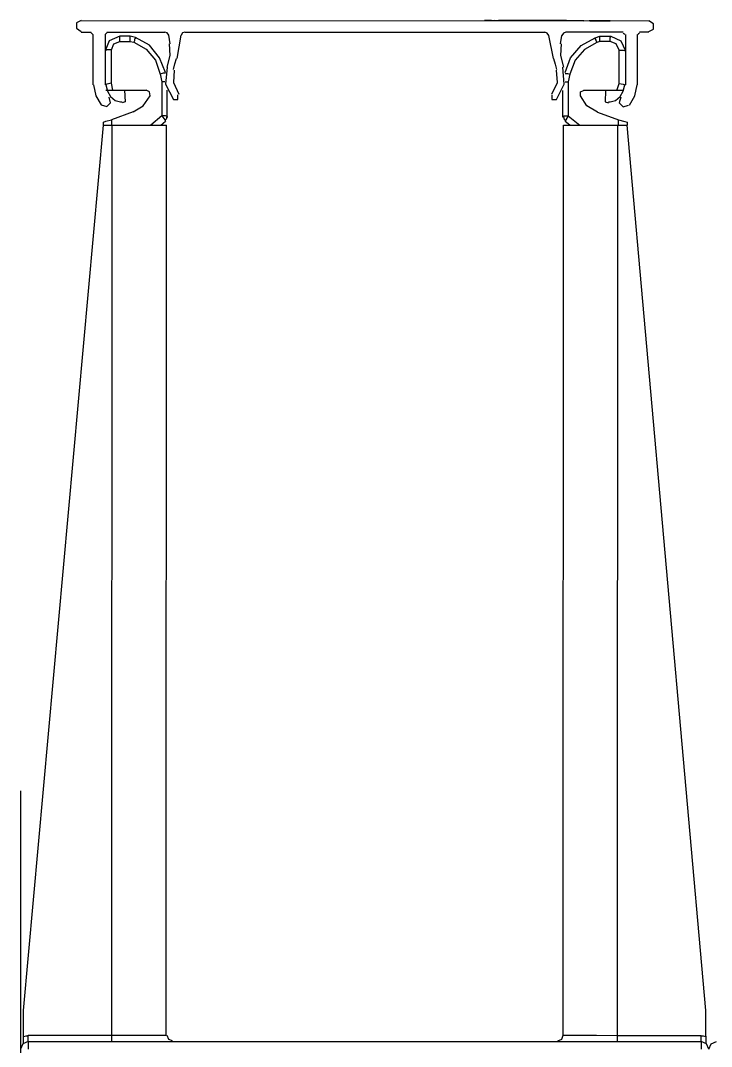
# Model space of a CAD drawing. Header units: millimetres. Extents: x 0 to 126, y 0 to 76.
# Drawn here: x 28.7456 to 28.8349, y 21.1682 to 21.3007 of the extents above; entities that cross this region are included whole.
import ezdxf

# ---------------------------------------------------------------- set-up
doc = ezdxf.new("R2010")
doc.units = ezdxf.units.MM
doc.layers.add('ARQUITECTÓNICO', color=152, linetype='Continuous', lineweight=0)
doc.layers.add('Muebles', color=2, linetype='Continuous')

# ---------------------------------------------------------------- blocks, each defined once
blk = doc.blocks.new('racki')
at = {"layer": 'Muebles'}
for p, q in [((1559.07, 470.45529), (1559.07, 470.53015)), ((1558.98103, 470.48869), (1558.98133, 470.48799)), ((1558.98203, 470.48799), (1558.98203, 470.48869)), ((1559.069, 470.48797), (1559.069, 470.48867)), ((1559.0697, 470.48797), (1559.07, 470.48867)), ((1559.6754, 470.48869), (1559.6751, 470.48799)), ((1558.98133, 470.48799), (1558.98203, 470.48769)), ((1558.98143, 470.48779), (1558.98143, 470.48789)), ((1558.98143, 470.48759), (1558.98143, 470.48779)), ((1558.98143, 470.48729), (1558.98143, 470.48759)), ((1558.98143, 470.48699), (1558.98143, 470.48729)), ((1558.98143, 470.48709), (1558.98173, 470.48699)), ((1558.98203, 470.48769), (1558.98203, 470.48799)), ((1559.069, 470.48767), (1558.98203, 470.48769)), ((1558.98203, 470.48769), (1558.98203, 470.48749)), ((1558.98203, 470.48749), (1558.98203, 470.48689)), ((1558.99284, 470.48769), (1558.99284, 470.48749)), ((1558.99284, 470.48749), (1558.99284, 470.48689)), ((1559.00004, 470.48738), (1558.99984, 470.48688)), ((1559.00054, 470.48758), (1559.00004, 470.48738)), ((1559.05088, 470.48737), (1559.05038, 470.48757)), ((1559.05108, 470.48687), (1559.05088, 470.48737)), ((1559.05819, 470.48767), (1559.05819, 470.48747)), ((1559.05819, 470.48747), (1559.05819, 470.48687)), ((1559.069, 470.48767), (1559.069, 470.48797)), ((1559.069, 470.48767), (1559.0697, 470.48797)), ((1559.069, 470.48767), (1559.069, 470.48747)), ((1559.069, 470.48747), (1559.069, 470.48687)), ((1559.0696, 470.48787), (1559.0696, 470.48777)), ((1559.0696, 470.48777), (1559.0696, 470.48757)), ((1559.0696, 470.48757), (1559.0696, 470.48727)), ((1559.0696, 470.48727), (1559.0696, 470.48697)), ((1559.6751, 470.48799), (1559.6744, 470.48769)), ((1558.98143, 470.48699), (1558.98142, 470.48369)), ((1558.98173, 470.48699), (1558.98203, 470.48699)), ((1558.99284, 470.48689), (1558.98203, 470.48689)), ((1558.99284, 470.48689), (1558.9928, 470.36929)), ((1558.99554, 470.48688), (1558.99284, 470.48689)), ((1558.99774, 470.48688), (1558.99554, 470.48688)), ((1558.99924, 470.48688), (1558.99774, 470.48688)), ((1558.99984, 470.48688), (1558.99924, 470.48688)), ((1558.99984, 470.48688), (1558.99981, 470.36929)), ((1559.05118, 470.48687), (1559.05115, 470.36927)), ((1559.05168, 470.48687), (1559.05118, 470.48687)), ((1559.05319, 470.48687), (1559.05168, 470.48687)), ((1559.05549, 470.48687), (1559.05319, 470.48687)), ((1559.05819, 470.48687), (1559.05549, 470.48687)), ((1559.05819, 470.48687), (1559.05816, 470.36927)), ((1559.069, 470.48687), (1559.05819, 470.48687)), ((1559.069, 470.48697), (1559.0693, 470.48697)), ((1559.0693, 470.48697), (1559.0696, 470.48707)), ((1559.0696, 470.48697), (1559.0696, 470.48366)), ((1558.98142, 470.48369), (1558.9916, 470.36929)), ((1559.0696, 470.48366), (1559.05926, 470.36927)), ((1558.9916, 470.36889), (1558.9916, 470.36929)), ((1558.9928, 470.36929), (1558.9916, 470.36929)), ((1558.9927, 470.36929), (1558.9927, 470.36859)), ((1558.99551, 470.36929), (1558.9928, 470.36929)), ((1558.99771, 470.36929), (1558.99551, 470.36929)), ((1558.99921, 470.36809), (1558.99771, 470.36929)), ((1558.99921, 470.36929), (1558.99771, 470.36929)), ((1558.99901, 470.36929), (1558.99961, 470.36879)), ((1558.99981, 470.36929), (1558.99921, 470.36929)), ((1559.05165, 470.36927), (1559.05115, 470.36927)), ((1559.05185, 470.36927), (1559.05125, 470.36877)), ((1559.05315, 470.36927), (1559.05165, 470.36927)), ((1559.05175, 470.36807), (1559.05315, 470.36927)), ((1559.05546, 470.36927), (1559.05315, 470.36927)), ((1559.05816, 470.36927), (1559.05546, 470.36927)), ((1559.05926, 470.36927), (1559.05816, 470.36927)), ((1559.05826, 470.36857), (1559.05826, 470.36927)), ((1559.05926, 470.36927), (1559.05926, 470.36887)), ((1558.9919, 470.36879), (1558.9916, 470.36889)), ((1558.9927, 470.36859), (1558.9919, 470.36879)), ((1558.99541, 470.36759), (1558.9927, 470.36859)), ((1558.99921, 470.36809), (1558.99951, 470.36859)), ((1558.99921, 470.36368), (1558.99921, 470.36809)), ((1558.99971, 470.36808), (1558.99921, 470.36809)), ((1558.99951, 470.36859), (1558.99961, 470.36879)), ((1558.99971, 470.36849), (1558.99951, 470.36869)), ((1558.99981, 470.36818), (1558.99971, 470.36849)), ((1558.99991, 470.36818), (1558.99971, 470.36808)), ((1558.99991, 470.36818), (1558.99991, 470.36829)), ((1558.99991, 470.36818), (1558.99991, 470.36478)), ((1559.05115, 470.36847), (1559.05105, 470.36817)), ((1559.05105, 470.36817), (1559.05105, 470.36827)), ((1559.05105, 470.36817), (1559.05105, 470.36477)), ((1559.05105, 470.36817), (1559.05125, 470.36807)), ((1559.05135, 470.36867), (1559.05115, 470.36847)), ((1559.05135, 470.36857), (1559.05125, 470.36877)), ((1559.05125, 470.36807), (1559.05175, 470.36807)), ((1559.05175, 470.36807), (1559.05135, 470.36857)), ((1559.05175, 470.36367), (1559.05175, 470.36807)), ((1559.05546, 470.36757), (1559.05826, 470.36857)), ((1559.05896, 470.36877), (1559.05826, 470.36857)), ((1559.05926, 470.36887), (1559.05896, 470.36877)), ((1558.9913, 470.36669), (1558.9906, 470.36549)), ((1558.9921, 470.36689), (1558.9914, 470.36669)), ((1558.9926, 470.36639), (1558.9921, 470.36689)), ((1558.99541, 470.36759), (1558.99681, 470.36678)), ((1558.99681, 470.36678), (1558.99761, 470.36548)), ((1559.05415, 470.36677), (1559.05325, 470.36547)), ((1559.05546, 470.36757), (1559.05415, 470.36677)), ((1559.05886, 470.36687), (1559.05836, 470.36637)), ((1559.05956, 470.36667), (1559.05886, 470.36687)), ((1559.06026, 470.36547), (1559.05956, 470.36667)), ((1558.9906, 470.36549), (1558.9903, 470.36408)), ((1558.9925, 470.36558), (1558.9921, 470.36488)), ((1558.9924, 470.36568), (1558.9926, 470.36639)), ((1558.9931, 470.36608), (1558.9925, 470.36558)), ((1558.9938, 470.36628), (1558.9931, 470.36608)), ((1558.9939, 470.36628), (1558.9938, 470.36628)), ((1558.994, 470.36628), (1558.9939, 470.36628)), ((1558.99441, 470.36628), (1558.994, 470.36639)), ((1558.9944, 470.36478), (1558.99441, 470.36628)), ((1558.99761, 470.36548), (1558.99761, 470.36498)), ((1559.00071, 470.36598), (1558.99971, 470.36398)), ((1559.00131, 470.36528), (1559.00061, 470.36378)), ((1559.00131, 470.36598), (1559.00071, 470.36598)), ((1559.00131, 470.36538), (1559.00131, 470.36598)), ((1559.05025, 470.36377), (1559.04955, 470.36527)), ((1559.05025, 470.36597), (1559.04965, 470.36597)), ((1559.04965, 470.36597), (1559.04965, 470.36537)), ((1559.05125, 470.36397), (1559.05025, 470.36597)), ((1559.05325, 470.36547), (1559.05335, 470.36497)), ((1559.05646, 470.36627), (1559.05686, 470.36637)), ((1559.05656, 470.36477), (1559.05646, 470.36627)), ((1559.05696, 470.36627), (1559.05686, 470.36627)), ((1559.05706, 470.36627), (1559.05696, 470.36627)), ((1559.05776, 470.36607), (1559.05706, 470.36627)), ((1559.05836, 470.36557), (1559.05776, 470.36607)), ((1559.05836, 470.36637), (1559.05856, 470.36567)), ((1559.05876, 470.36487), (1559.05836, 470.36557)), ((1559.06056, 470.36407), (1559.06026, 470.36547)), ((1558.9903, 470.35758), (1558.9903, 470.36408)), ((1558.9918, 470.35758), (1558.9918, 470.36408)), ((1558.9921, 470.36398), (1558.9918, 470.36408)), ((1558.9921, 470.36488), (1558.9919, 470.36408)), ((1558.992, 470.36478), (1558.9921, 470.36478)), ((1558.9921, 470.36478), (1558.9923, 470.36478)), ((1558.9926, 470.36388), (1558.9921, 470.36398)), ((1558.9923, 470.36478), (1558.9925, 470.36478)), ((1558.9925, 470.36478), (1558.9929, 470.36478)), ((1558.9929, 470.36478), (1558.9926, 470.36388)), ((1558.9926, 470.36388), (1558.9926, 470.35958)), ((1558.9929, 470.36478), (1558.99721, 470.36478)), ((1558.99761, 470.36498), (1558.99721, 470.36478)), ((1558.99971, 470.36398), (1558.99991, 470.36178)), ((1559.05105, 470.36177), (1559.05125, 470.36397)), ((1559.05335, 470.36497), (1559.05375, 470.36477)), ((1559.05806, 470.36477), (1559.05375, 470.36477)), ((1559.05806, 470.36477), (1559.05826, 470.36387)), ((1559.05836, 470.36477), (1559.05806, 470.36477)), ((1559.05826, 470.36387), (1559.05886, 470.36397)), ((1559.05826, 470.36387), (1559.05826, 470.35956)), ((1559.05866, 470.36477), (1559.05836, 470.36477)), ((1559.05886, 470.36477), (1559.05866, 470.36477)), ((1559.05896, 470.36407), (1559.05876, 470.36487)), ((1559.05896, 470.36477), (1559.05886, 470.36477)), ((1559.05886, 470.36397), (1559.05906, 470.36407)), ((1559.05906, 470.35756), (1559.05906, 470.36407)), ((1559.06066, 470.35756), (1559.06066, 470.36407)), ((1558.99831, 470.36088), (1558.99901, 470.36268)), ((1558.99961, 470.36248), (1558.99891, 470.36058)), ((1558.99901, 470.36268), (1558.99921, 470.36368)), ((1558.99931, 470.36258), (1558.99901, 470.36268)), ((1558.99961, 470.36368), (1558.99921, 470.36368)), ((1558.99961, 470.36258), (1558.99931, 470.36258)), ((1559.00061, 470.36378), (1559.00071, 470.36218)), ((1559.05015, 470.36217), (1559.05025, 470.36377)), ((1559.05125, 470.36257), (1559.05155, 470.36257)), ((1559.05125, 470.36247), (1559.05205, 470.36057)), ((1559.05135, 470.36367), (1559.05175, 470.36367)), ((1559.05155, 470.36257), (1559.05195, 470.36267)), ((1559.05195, 470.36267), (1559.05175, 470.36367)), ((1559.05255, 470.36087), (1559.05195, 470.36267)), ((1559.00021, 470.36028), (1558.99981, 470.36178)), ((1559.00091, 470.36138), (1559.00071, 470.36208)), ((1559.00111, 470.36068), (1559.00091, 470.36138)), ((1559.05005, 470.36137), (1559.04985, 470.36067)), ((1559.05025, 470.36207), (1559.05005, 470.36137)), ((1559.05105, 470.36177), (1559.05065, 470.36027)), ((1558.99711, 470.35948), (1558.99831, 470.36088)), ((1558.99891, 470.36058), (1558.99751, 470.35898)), ((1559.00011, 470.35878), (1559.00021, 470.36028)), ((1559.00111, 470.36068), (1559.00171, 470.35768)), ((1559.04975, 470.36067), (1559.04925, 470.35766)), ((1559.05065, 470.36027), (1559.05075, 470.35876)), ((1559.05205, 470.36057), (1559.05335, 470.35896)), ((1559.05375, 470.35946), (1559.05255, 470.36087)), ((1558.9921, 470.35958), (1558.9918, 470.35968)), ((1558.9924, 470.35838), (1558.9918, 470.35968)), ((1558.9926, 470.35958), (1558.9921, 470.35958)), ((1558.9926, 470.35958), (1558.993, 470.35878)), ((1558.993, 470.35878), (1558.9938, 470.35848)), ((1558.9951, 470.35848), (1558.9955, 470.35858)), ((1558.9955, 470.35858), (1558.99711, 470.35948)), ((1558.9956, 470.35838), (1558.9955, 470.35858)), ((1558.99751, 470.35898), (1558.9957, 470.35798)), ((1559.00021, 470.35878), (1559.00001, 470.35768)), ((1559.05065, 470.35876), (1559.05085, 470.35766)), ((1559.05335, 470.35896), (1559.05515, 470.35796)), ((1559.05535, 470.35856), (1559.05375, 470.35946)), ((1559.05525, 470.35836), (1559.05535, 470.35856)), ((1559.05585, 470.35846), (1559.05535, 470.35856)), ((1559.05796, 470.35876), (1559.05715, 470.35846)), ((1559.05826, 470.35956), (1559.05796, 470.35876)), ((1559.05826, 470.35956), (1559.05886, 470.35956)), ((1559.05856, 470.35836), (1559.05906, 470.35966)), ((1559.05886, 470.35956), (1559.05906, 470.35966)), ((1558.9888, 470.35718), (1558.9882, 470.35688)), ((1558.9888, 470.35728), (1558.99, 470.35728)), ((1558.99, 470.35738), (1558.9901, 470.35748)), ((1558.9901, 470.35748), (1558.9902, 470.35758)), ((1558.9919, 470.35758), (1558.992, 470.35748)), ((1558.992, 470.35748), (1558.9921, 470.35738)), ((1558.9921, 470.35728), (1558.99951, 470.35728)), ((1558.9937, 470.35778), (1558.9924, 470.35838)), ((1558.9938, 470.35798), (1558.9937, 470.35778)), ((1558.9951, 470.35778), (1558.9937, 470.35778)), ((1558.9938, 470.35848), (1558.9951, 470.35848)), ((1558.9938, 470.35848), (1558.9938, 470.35798)), ((1558.9951, 470.35848), (1558.9951, 470.35838)), ((1558.9951, 470.35838), (1558.9951, 470.35818)), ((1558.9951, 470.35818), (1558.9951, 470.35798)), ((1558.9957, 470.35798), (1558.9951, 470.35778)), ((1558.9951, 470.35798), (1558.9951, 470.35788)), ((1558.9951, 470.35788), (1558.9951, 470.35778)), ((1558.9957, 470.35818), (1558.9956, 470.35838)), ((1558.9957, 470.35808), (1558.9957, 470.35818)), ((1558.9957, 470.35798), (1558.9957, 470.35808)), ((1558.99951, 470.35728), (1558.99981, 470.35738)), ((1558.99981, 470.35738), (1559.00001, 470.35768)), ((1559.00171, 470.35768), (1559.00191, 470.35738)), ((1559.00191, 470.35738), (1559.00221, 470.35728)), ((1559.04875, 470.35726), (1559.00221, 470.35728)), ((1559.04875, 470.35726), (1559.04905, 470.35736)), ((1559.04905, 470.35736), (1559.04925, 470.35766)), ((1559.05085, 470.35766), (1559.05105, 470.35736)), ((1559.05105, 470.35736), (1559.05135, 470.35726)), ((1559.05886, 470.35726), (1559.05135, 470.35726)), ((1559.05515, 470.35806), (1559.05525, 470.35816)), ((1559.05515, 470.35796), (1559.05515, 470.35806)), ((1559.05515, 470.35796), (1559.05585, 470.35776)), ((1559.05525, 470.35816), (1559.05525, 470.35836)), ((1559.05715, 470.35846), (1559.05585, 470.35846)), ((1559.05585, 470.35846), (1559.05585, 470.35836)), ((1559.05585, 470.35836), (1559.05585, 470.35816)), ((1559.05585, 470.35816), (1559.05585, 470.35796)), ((1559.05585, 470.35796), (1559.05585, 470.35786)), ((1559.05585, 470.35786), (1559.05585, 470.35776)), ((1559.05585, 470.35776), (1559.05715, 470.35776)), ((1559.05715, 470.35846), (1559.05715, 470.35796)), ((1559.05715, 470.35776), (1559.05856, 470.35836)), ((1559.05715, 470.35796), (1559.05715, 470.35776)), ((1559.05886, 470.35736), (1559.05896, 470.35746)), ((1559.05896, 470.35746), (1559.05906, 470.35756)), ((1559.06066, 470.35756), (1559.06076, 470.35746)), ((1559.06076, 470.35746), (1559.06086, 470.35736)), ((1559.06216, 470.35726), (1559.06086, 470.35726)), ((1559.06276, 470.35676), (1559.06216, 470.35716)), ((1558.9882, 470.35688), (1558.9882, 470.35618)), ((1558.9882, 470.35618), (1558.9888, 470.35578)), ((1559.06216, 470.35576), (1559.06276, 470.35606)), ((1559.06276, 470.35606), (1559.06276, 470.35676)), ((1559.06216, 470.35576), (1558.9888, 470.35578)), ((1558.9938, 470.35578), (1558.9949, 470.35578)), ((1558.9939, 470.35578), (1558.9938, 470.35578)), ((1558.9938, 470.35578), (1558.9939, 470.35578)), ((1558.9939, 470.35578), (1558.9959, 470.35578)), ((1558.9939, 470.35578), (1558.9964, 470.35578)), ((1558.9964, 470.35578), (1558.9939, 470.35578)), ((1558.9939, 470.35578), (1558.9954, 470.35578)), ((1558.9954, 470.35578), (1558.9939, 470.35578)), ((1558.9939, 470.35578), (1558.9958, 470.35578)), ((1558.9958, 470.35578), (1558.9939, 470.35578)), ((1558.994, 470.35578), (1558.9939, 470.35578)), ((1558.9939, 470.35578), (1558.9964, 470.35578)), ((1558.9939, 470.35578), (1558.9964, 470.35578)), ((1558.9964, 470.35578), (1558.9939, 470.35578)), ((1558.9939, 470.35578), (1558.9941, 470.35578)), ((1558.9941, 470.35578), (1558.9939, 470.35578)), ((1558.9939, 470.35578), (1558.9964, 470.35578)), ((1558.9946, 470.35578), (1558.9939, 470.35578)), ((1558.994, 470.35578), (1558.9939, 470.35578)), ((1558.9939, 470.35578), (1558.994, 470.35578)), ((1558.9939, 470.35578), (1558.9964, 470.35578)), ((1558.9945, 470.35578), (1558.9939, 470.35578)), ((1558.9959, 470.35578), (1558.9939, 470.35578)), ((1558.9939, 470.35578), (1558.9964, 470.35578)), ((1558.9964, 470.35578), (1558.9939, 470.35578)), ((1558.9939, 470.35578), (1558.9959, 470.35578)), ((1558.9959, 470.35578), (1558.9939, 470.35578)), ((1558.9939, 470.35578), (1558.9959, 470.35578)), ((1558.9959, 470.35578), (1558.9939, 470.35578)), ((1558.9939, 470.35578), (1558.9964, 470.35578)), ((1558.9964, 470.35578), (1558.9939, 470.35578)), ((1558.9939, 470.35578), (1558.9959, 470.35578)), ((1558.9959, 470.35578), (1558.9939, 470.35578)), ((1558.9939, 470.35578), (1558.9959, 470.35578)), ((1558.9939, 470.35578), (1558.9964, 470.35578)), ((1558.9945, 470.35578), (1558.9939, 470.35578)), ((1558.9939, 470.35578), (1558.9964, 470.35578)), ((1558.9964, 470.35578), (1558.9939, 470.35578)), ((1558.9939, 470.35578), (1558.9941, 470.35578)), ((1558.9941, 470.35578), (1558.9939, 470.35578)), ((1558.9964, 470.35578), (1558.9939, 470.35578)), ((1558.9939, 470.35578), (1558.9954, 470.35578)), ((1558.9954, 470.35578), (1558.9939, 470.35578)), ((1558.9939, 470.35578), (1558.9964, 470.35578)), ((1558.9945, 470.35578), (1558.9939, 470.35578)), ((1558.9939, 470.35578), (1558.9964, 470.35578)), ((1558.9964, 470.35578), (1558.9939, 470.35578)), ((1558.9939, 470.35578), (1558.9941, 470.35578)), ((1558.9941, 470.35578), (1558.9939, 470.35578)), ((1558.9939, 470.35578), (1558.9964, 470.35578)), ((1558.9941, 470.35578), (1558.994, 470.35578)), ((1558.9941, 470.35578), (1558.994, 470.35578)), ((1558.994, 470.35578), (1558.9941, 470.35578)), ((1558.9943, 470.35578), (1558.9941, 470.35578)), ((1558.9941, 470.35578), (1558.9942, 470.35578)), ((1558.9942, 470.35578), (1558.9944, 470.35578)), ((1558.9944, 470.35578), (1558.9943, 470.35578)), ((1558.9945, 470.35578), (1558.9944, 470.35578)), ((1558.9944, 470.35578), (1558.9945, 470.35578)), ((1558.9945, 470.35578), (1558.9946, 470.35578)), ((1558.9949, 470.35578), (1558.9945, 470.35578)), ((1558.9946, 470.35578), (1558.9945, 470.35578)), ((1558.9945, 470.35578), (1558.9947, 470.35578)), ((1558.9949, 470.35578), (1558.9945, 470.35578)), ((1558.9949, 470.35578), (1558.9945, 470.35578)), ((1558.9949, 470.35578), (1558.9945, 470.35578)), ((1558.9946, 470.35578), (1558.9947, 470.35578)), ((1558.9947, 470.35578), (1558.9946, 470.35578)), ((1558.9964, 470.35578), (1558.9946, 470.35578)), ((1558.9947, 470.35578), (1558.9965, 470.35578)), ((1558.9947, 470.35578), (1558.9948, 470.35578)), ((1558.9947, 470.35578), (1558.9956, 470.35578)), ((1558.9956, 470.35578), (1558.9947, 470.35578)), ((1558.9948, 470.35578), (1558.9947, 470.35578)), ((1558.9947, 470.35578), (1558.9948, 470.35578)), ((1558.9948, 470.35578), (1558.9947, 470.35578)), ((1558.9947, 470.35578), (1558.9956, 470.35578)), ((1558.9956, 470.35578), (1558.9947, 470.35578)), ((1558.9947, 470.35578), (1558.9956, 470.35578)), ((1558.9956, 470.35578), (1558.9947, 470.35578)), ((1558.9948, 470.35578), (1558.9949, 470.35578)), ((1558.9949, 470.35578), (1558.9948, 470.35578)), ((1558.9948, 470.35578), (1558.995, 470.35578)), ((1558.9949, 470.35578), (1558.9948, 470.35578)), ((1558.9964, 470.35578), (1558.9949, 470.35578)), ((1558.9949, 470.35578), (1558.9964, 470.35578)), ((1558.995, 470.35578), (1558.9949, 470.35578)), ((1558.9955, 470.35578), (1558.9949, 470.35578)), ((1558.995, 470.35578), (1558.9949, 470.35578)), ((1558.9964, 470.35578), (1558.9949, 470.35578)), ((1558.9949, 470.35578), (1558.9964, 470.35578)), ((1558.9964, 470.35578), (1558.9949, 470.35578)), ((1558.9949, 470.35578), (1558.9964, 470.35578)), ((1558.9955, 470.35578), (1558.9949, 470.35578)), ((1558.9964, 470.35578), (1558.9949, 470.35578)), ((1558.9949, 470.35578), (1558.9964, 470.35578)), ((1558.9955, 470.35578), (1558.9949, 470.35578)), ((1558.995, 470.35578), (1558.9965, 470.35578)), ((1558.9951, 470.35578), (1558.995, 470.35578)), ((1558.9951, 470.35578), (1558.995, 470.35578)), ((1558.9952, 470.35578), (1558.9951, 470.35578)), ((1558.9953, 470.35578), (1558.9951, 470.35578)), ((1558.9953, 470.35578), (1558.9952, 470.35578)), ((1558.9954, 470.35578), (1558.9953, 470.35578)), ((1558.9953, 470.35578), (1558.9955, 470.35578)), ((1558.9954, 470.35578), (1558.9953, 470.35578)), ((1558.9955, 470.35578), (1558.9954, 470.35578)), ((1558.9955, 470.35578), (1558.9954, 470.35578)), ((1558.9958, 470.35578), (1558.9955, 470.35578)), ((1558.9955, 470.35578), (1558.9956, 470.35578)), ((1558.9956, 470.35578), (1558.9955, 470.35578)), ((1558.9958, 470.35578), (1558.9955, 470.35578)), ((1558.9955, 470.35578), (1558.9956, 470.35578)), ((1558.9956, 470.35578), (1558.9955, 470.35578)), ((1558.9958, 470.35578), (1558.9955, 470.35578)), ((1558.9958, 470.35578), (1558.9955, 470.35578)), ((1558.9956, 470.35578), (1558.9957, 470.35578)), ((1558.9957, 470.35578), (1558.9956, 470.35578)), ((1558.9956, 470.35578), (1558.9957, 470.35578)), ((1558.9957, 470.35578), (1558.9956, 470.35578)), ((1558.9957, 470.35578), (1558.9958, 470.35578)), ((1558.9958, 470.35578), (1558.9957, 470.35578)), ((1558.9957, 470.35578), (1558.9958, 470.35578)), ((1558.9958, 470.35578), (1558.9957, 470.35578)), ((1558.9958, 470.35578), (1558.9964, 470.35578)), ((1558.9964, 470.35578), (1558.9958, 470.35578)), ((1558.9959, 470.35578), (1558.9958, 470.35578)), ((1558.9964, 470.35578), (1558.9958, 470.35578)), ((1558.9964, 470.35578), (1558.9958, 470.35578)), ((1558.9964, 470.35578), (1558.9958, 470.35578)), ((1558.9961, 470.35578), (1558.9959, 470.35578)), ((1558.9962, 470.35578), (1558.9961, 470.35578)), ((1558.9963, 470.35578), (1558.9962, 470.35578)), ((1558.9964, 470.35578), (1558.9963, 470.35578)), ((1559.00992, 470.35577), (1558.9972, 470.35578)), ((1559.00982, 470.35577), (1558.9972, 470.35578)), ((1558.9972, 470.35578), (1559.00982, 470.35577)), ((1558.99821, 470.35578), (1559.00871, 470.35577)), ((1558.99941, 470.35577), (1559.00531, 470.35577)), ((1558.99951, 470.35577), (1558.99941, 470.35577)), ((1558.99941, 470.35577), (1559.00541, 470.35577)), ((1559.00211, 470.35577), (1558.99941, 470.35577)), ((1558.99941, 470.35577), (1559.00041, 470.35577)), ((1559.00041, 470.35577), (1558.99941, 470.35577)), ((1558.99941, 470.35577), (1559.00161, 470.35577)), ((1559.00161, 470.35577), (1558.99941, 470.35577)), ((1558.99941, 470.35577), (1559.00531, 470.35577)), ((1559.00721, 470.35577), (1558.99941, 470.35577)), ((1558.99941, 470.35577), (1559.00191, 470.35577)), ((1559.00531, 470.35577), (1558.99941, 470.35577)), ((1558.99941, 470.35577), (1559.00531, 470.35577)), ((1558.99941, 470.35577), (1559.00411, 470.35577)), ((1559.00411, 470.35577), (1558.99941, 470.35577)), ((1558.99961, 470.35577), (1558.99951, 470.35577)), ((1558.99971, 470.35577), (1558.99961, 470.35577)), ((1558.99981, 470.35577), (1558.99971, 470.35577)), ((1558.99981, 470.35577), (1558.99971, 470.35577)), ((1558.99991, 470.35577), (1558.99981, 470.35577)), ((1558.99991, 470.35577), (1558.99981, 470.35577)), ((1559.00001, 470.35577), (1558.99991, 470.35577)), ((1559.00011, 470.35577), (1558.99991, 470.35577)), ((1559.00011, 470.35577), (1559.00001, 470.35577)), ((1559.00021, 470.35577), (1559.00011, 470.35577)), ((1559.00021, 470.35577), (1559.00011, 470.35577)), ((1559.00461, 470.35577), (1559.00021, 470.35577)), ((1559.00041, 470.35577), (1559.00021, 470.35577)), ((1559.00061, 470.35577), (1559.00041, 470.35577)), ((1559.00531, 470.35577), (1559.00061, 470.35577)), ((1559.00071, 470.35577), (1559.00081, 470.35577)), ((1559.00081, 470.35577), (1559.00091, 470.35577)), ((1559.00411, 470.35577), (1559.00091, 470.35577)), ((1559.00091, 470.35577), (1559.00101, 470.35577)), ((1559.00091, 470.35577), (1559.00101, 470.35577)), ((1559.00101, 470.35577), (1559.00111, 470.35577)), ((1559.00101, 470.35577), (1559.00111, 470.35577)), ((1559.00111, 470.35577), (1559.00131, 470.35577)), ((1559.00111, 470.35577), (1559.00531, 470.35577)), ((1559.00531, 470.35577), (1559.00131, 470.35577)), ((1559.00131, 470.35577), (1559.00531, 470.35577)), ((1559.00131, 470.35577), (1559.00371, 470.35577)), ((1559.00151, 470.35577), (1559.00541, 470.35577)), ((1559.00331, 470.35577), (1559.00171, 470.35577)), ((1559.00171, 470.35577), (1559.00331, 470.35577)), ((1559.00191, 470.35577), (1559.00201, 470.35577)), ((1559.00201, 470.35577), (1559.00211, 470.35577)), ((1559.00211, 470.35577), (1559.00701, 470.35577)), ((1559.00211, 470.35577), (1559.00391, 470.35577)), ((1559.00211, 470.35577), (1559.00511, 470.35577)), ((1559.00211, 470.35577), (1559.00261, 470.35577)), ((1559.00221, 470.35577), (1559.00211, 470.35577)), ((1559.00271, 470.35577), (1559.00211, 470.35577)), ((1559.00211, 470.35577), (1559.00221, 470.35577)), ((1559.00271, 470.35577), (1559.00211, 470.35577)), ((1559.00211, 470.35577), (1559.00221, 470.35577)), ((1559.00271, 470.35577), (1559.00221, 470.35577)), ((1559.00231, 470.35577), (1559.00221, 470.35577)), ((1559.00221, 470.35577), (1559.00281, 470.35577)), ((1559.00221, 470.35577), (1559.00281, 470.35577)), ((1559.00241, 470.35577), (1559.00231, 470.35577)), ((1559.00251, 470.35577), (1559.00241, 470.35577)), ((1559.00261, 470.35577), (1559.00251, 470.35577)), ((1559.00261, 470.35577), (1559.00311, 470.35577)), ((1559.00271, 470.35577), (1559.00261, 470.35577)), ((1559.00311, 470.35577), (1559.00271, 470.35577)), ((1559.00291, 470.35577), (1559.00271, 470.35577)), ((1559.00271, 470.35577), (1559.00291, 470.35577)), ((1559.00291, 470.35577), (1559.00271, 470.35577)), ((1559.00321, 470.35577), (1559.00271, 470.35577)), ((1559.00281, 470.35577), (1559.00311, 470.35577)), ((1559.00281, 470.35577), (1559.00331, 470.35577)), ((1559.00301, 470.35577), (1559.00291, 470.35577)), ((1559.00291, 470.35577), (1559.00301, 470.35577)), ((1559.00321, 470.35577), (1559.00291, 470.35577)), ((1559.00311, 470.35577), (1559.00301, 470.35577)), ((1559.00301, 470.35577), (1559.00311, 470.35577)), ((1559.00311, 470.35577), (1559.00361, 470.35577)), ((1559.00361, 470.35577), (1559.00311, 470.35577)), ((1559.00331, 470.35577), (1559.00311, 470.35577)), ((1559.00311, 470.35577), (1559.00331, 470.35577)), ((1559.00531, 470.35577), (1559.00311, 470.35577)), ((1559.00311, 470.35577), (1559.00531, 470.35577)), ((1559.00311, 470.35577), (1559.00331, 470.35577)), ((1559.00321, 470.35577), (1559.00811, 470.35577)), ((1559.00321, 470.35577), (1559.00421, 470.35577)), ((1559.00601, 470.35577), (1559.00321, 470.35577)), ((1559.00321, 470.35577), (1559.00331, 470.35577)), ((1559.00381, 470.35577), (1559.00321, 470.35577)), ((1559.00341, 470.35577), (1559.00331, 470.35577)), ((1559.00331, 470.35577), (1559.00351, 470.35577)), ((1559.00331, 470.35577), (1559.00391, 470.35577)), ((1559.00331, 470.35577), (1559.00351, 470.35577)), ((1559.00331, 470.35577), (1559.00391, 470.35577)), ((1559.00361, 470.35577), (1559.00341, 470.35577)), ((1559.00351, 470.35577), (1559.00361, 470.35577)), ((1559.00351, 470.35577), (1559.00361, 470.35577)), ((1559.00361, 470.35577), (1559.00411, 470.35577)), ((1559.00411, 470.35577), (1559.00361, 470.35577)), ((1559.00371, 470.35577), (1559.00361, 470.35577)), ((1559.00361, 470.35577), (1559.00381, 470.35577)), ((1559.00361, 470.35577), (1559.00561, 470.35577)), ((1559.00391, 470.35577), (1559.00371, 470.35577)), ((1559.00371, 470.35577), (1559.00381, 470.35577)), ((1559.00381, 470.35577), (1559.00391, 470.35577)), ((1559.00381, 470.35577), (1559.00401, 470.35577)), ((1559.00441, 470.35577), (1559.00381, 470.35577)), ((1559.00411, 470.35577), (1559.00391, 470.35577)), ((1559.00391, 470.35577), (1559.00401, 470.35577)), ((1559.00411, 470.35577), (1559.00391, 470.35577)), ((1559.00391, 470.35577), (1559.00411, 470.35577)), ((1559.00391, 470.35577), (1559.00441, 470.35577)), ((1559.00401, 470.35577), (1559.00411, 470.35577)), ((1559.00401, 470.35577), (1559.00421, 470.35577)), ((1559.00411, 470.35577), (1559.00461, 470.35577)), ((1559.00461, 470.35577), (1559.00411, 470.35577)), ((1559.00431, 470.35577), (1559.00411, 470.35577)), ((1559.00421, 470.35577), (1559.00411, 470.35577)), ((1559.00411, 470.35577), (1559.00441, 470.35577)), ((1559.00411, 470.35577), (1559.00531, 470.35577)), ((1559.00531, 470.35577), (1559.00411, 470.35577)), ((1559.00421, 470.35577), (1559.00431, 470.35577)), ((1559.00441, 470.35577), (1559.00421, 470.35577)), ((1559.00451, 470.35577), (1559.00431, 470.35577)), ((1559.00431, 470.35577), (1559.00451, 470.35577)), ((1559.00461, 470.35577), (1559.00441, 470.35577)), ((1559.00441, 470.35577), (1559.00491, 470.35577)), ((1559.00441, 470.35577), (1559.00491, 470.35577)), ((1559.00491, 470.35577), (1559.00441, 470.35577)), ((1559.00461, 470.35577), (1559.00451, 470.35577)), ((1559.00451, 470.35577), (1559.00471, 470.35577)), ((1559.00461, 470.35577), (1559.00511, 470.35577)), ((1559.00511, 470.35577), (1559.00461, 470.35577)), ((1559.00471, 470.35577), (1559.00461, 470.35577)), ((1559.00481, 470.35577), (1559.00461, 470.35577)), ((1559.00461, 470.35577), (1559.00471, 470.35577)), ((1559.00471, 470.35577), (1559.00461, 470.35577)), ((1559.00481, 470.35577), (1559.00461, 470.35577)), ((1559.00481, 470.35577), (1559.00471, 470.35577)), ((1559.00471, 470.35577), (1559.00481, 470.35577)), ((1559.00481, 470.35577), (1559.00471, 470.35577)), ((1559.00471, 470.35577), (1559.00491, 470.35577)), ((1559.00491, 470.35577), (1559.00481, 470.35577)), ((1559.00501, 470.35577), (1559.00481, 470.35577)), ((1559.00481, 470.35577), (1559.00491, 470.35577)), ((1559.00491, 470.35577), (1559.00481, 470.35577)), ((1559.00481, 470.35577), (1559.00491, 470.35577)), ((1559.00501, 470.35577), (1559.00481, 470.35577)), ((1559.00501, 470.35577), (1559.00481, 470.35577)), ((1559.00501, 470.35577), (1559.00491, 470.35577)), ((1559.00491, 470.35577), (1559.00511, 470.35577)), ((1559.00501, 470.35577), (1559.00491, 470.35577)), ((1559.00491, 470.35577), (1559.00511, 470.35577)), ((1559.00491, 470.35577), (1559.00511, 470.35577)), ((1559.00491, 470.35577), (1559.00541, 470.35577)), ((1559.00491, 470.35577), (1559.00541, 470.35577)), ((1559.00541, 470.35577), (1559.00491, 470.35577)), ((1559.00511, 470.35577), (1559.00501, 470.35577)), ((1559.00521, 470.35577), (1559.00501, 470.35577)), ((1559.00521, 470.35577), (1559.00501, 470.35577)), ((1559.00511, 470.35577), (1559.00501, 470.35577)), ((1559.00521, 470.35577), (1559.00501, 470.35577)), ((1559.00511, 470.35577), (1559.00811, 470.35577)), ((1559.00511, 470.35577), (1559.00561, 470.35577)), ((1559.00561, 470.35577), (1559.00511, 470.35577)), ((1559.00521, 470.35577), (1559.00511, 470.35577)), ((1559.00511, 470.35577), (1559.00541, 470.35577)), ((1559.00511, 470.35577), (1559.00531, 470.35577)), ((1559.00531, 470.35577), (1559.00511, 470.35577)), ((1559.00511, 470.35577), (1559.00531, 470.35577)), ((1559.00531, 470.35577), (1559.00521, 470.35577)), ((1559.00541, 470.35577), (1559.00521, 470.35577)), ((1559.00551, 470.35577), (1559.00521, 470.35577)), ((1559.00541, 470.35577), (1559.00521, 470.35577)), ((1559.00541, 470.35577), (1559.00531, 470.35577)), ((1559.00531, 470.35577), (1559.00541, 470.35577)), ((1559.00541, 470.35577), (1559.00531, 470.35577)), ((1559.00531, 470.35577), (1559.00551, 470.35577)), ((1559.00531, 470.35577), (1559.00561, 470.35577)), ((1559.00561, 470.35577), (1559.00541, 470.35577)), ((1559.00541, 470.35577), (1559.00551, 470.35577)), ((1559.00541, 470.35577), (1559.00551, 470.35577)), ((1559.00551, 470.35577), (1559.00541, 470.35577)), ((1559.00561, 470.35577), (1559.00541, 470.35577)), ((1559.00541, 470.35577), (1559.00581, 470.35577)), ((1559.00541, 470.35577), (1559.00581, 470.35577)), ((1559.00581, 470.35577), (1559.00541, 470.35577)), ((1559.00551, 470.35577), (1559.00571, 470.35577)), ((1559.00561, 470.35577), (1559.00611, 470.35577)), ((1559.00601, 470.35577), (1559.00561, 470.35577)), ((1559.00581, 470.35577), (1559.00561, 470.35577)), ((1559.00581, 470.35577), (1559.00561, 470.35577)), ((1559.00561, 470.35577), (1559.00581, 470.35577)), ((1559.00561, 470.35577), (1559.00571, 470.35577)), ((1559.00571, 470.35577), (1559.00591, 470.35577)), ((1559.00571, 470.35577), (1559.00581, 470.35577)), ((1559.00591, 470.35577), (1559.00581, 470.35577)), ((1559.00601, 470.35577), (1559.00581, 470.35577)), ((1559.00581, 470.35577), (1559.00621, 470.35577)), ((1559.00581, 470.35577), (1559.00601, 470.35577)), ((1559.00581, 470.35577), (1559.00591, 470.35577)), ((1559.00581, 470.35577), (1559.00631, 470.35577)), ((1559.00631, 470.35577), (1559.00581, 470.35577)), ((1559.00611, 470.35577), (1559.00591, 470.35577)), ((1559.00591, 470.35577), (1559.00611, 470.35577)), ((1559.00591, 470.35577), (1559.00601, 470.35577)), ((1559.00651, 470.35577), (1559.00601, 470.35577)), ((1559.00621, 470.35577), (1559.00601, 470.35577)), ((1559.00601, 470.35577), (1559.00621, 470.35577)), ((1559.00611, 470.35577), (1559.00651, 470.35577)), ((1559.00631, 470.35577), (1559.00611, 470.35577)), ((1559.00611, 470.35577), (1559.00621, 470.35577)), ((1559.00611, 470.35577), (1559.00631, 470.35577)), ((1559.00631, 470.35577), (1559.00621, 470.35577)), ((1559.00621, 470.35577), (1559.00631, 470.35577)), ((1559.00631, 470.35577), (1559.00621, 470.35577)), ((1559.00621, 470.35577), (1559.00641, 470.35577)), ((1559.00621, 470.35577), (1559.00661, 470.35577)), ((1559.00621, 470.35577), (1559.00631, 470.35577)), ((1559.00641, 470.35577), (1559.00631, 470.35577)), ((1559.00631, 470.35577), (1559.00641, 470.35577)), ((1559.00651, 470.35577), (1559.00631, 470.35577)), ((1559.00651, 470.35577), (1559.00631, 470.35577)), ((1559.00631, 470.35577), (1559.00641, 470.35577)), ((1559.00631, 470.35577), (1559.00701, 470.35577)), ((1559.00631, 470.35577), (1559.00701, 470.35577)), ((1559.00711, 470.35577), (1559.00631, 470.35577)), ((1559.00661, 470.35577), (1559.00641, 470.35577)), ((1559.00641, 470.35577), (1559.00661, 470.35577)), ((1559.00661, 470.35577), (1559.00641, 470.35577)), ((1559.00641, 470.35577), (1559.00661, 470.35577)), ((1559.00641, 470.35577), (1559.00661, 470.35577)), ((1559.00641, 470.35577), (1559.00661, 470.35577)), ((1559.00651, 470.35577), (1559.00691, 470.35577)), ((1559.00681, 470.35577), (1559.00651, 470.35577)), ((1559.00661, 470.35577), (1559.00651, 470.35577)), ((1559.00671, 470.35577), (1559.00651, 470.35577)), ((1559.00661, 470.35577), (1559.00821, 470.35577)), ((1559.00681, 470.35577), (1559.00661, 470.35577)), ((1559.00661, 470.35577), (1559.00681, 470.35577)), ((1559.00671, 470.35577), (1559.00661, 470.35577)), ((1559.00661, 470.35577), (1559.00671, 470.35577)), ((1559.00681, 470.35577), (1559.00661, 470.35577)), ((1559.00661, 470.35577), (1559.00671, 470.35577)), ((1559.00691, 470.35577), (1559.00671, 470.35577)), ((1559.00671, 470.35577), (1559.00691, 470.35577)), ((1559.00681, 470.35577), (1559.00671, 470.35577)), ((1559.00671, 470.35577), (1559.00681, 470.35577)), ((1559.00751, 470.35577), (1559.00681, 470.35577)), ((1559.00681, 470.35577), (1559.00691, 470.35577)), ((1559.00691, 470.35577), (1559.00681, 470.35577)), ((1559.00701, 470.35577), (1559.00681, 470.35577)), ((1559.00701, 470.35577), (1559.00681, 470.35577)), ((1559.00681, 470.35577), (1559.00701, 470.35577)), ((1559.00691, 470.35577), (1559.00751, 470.35577)), ((1559.00711, 470.35577), (1559.00701, 470.35577)), ((1559.00711, 470.35577), (1559.00701, 470.35577)), ((1559.00701, 470.35577), (1559.00711, 470.35577)), ((1559.00701, 470.35577), (1559.00761, 470.35577)), ((1559.00751, 470.35577), (1559.00701, 470.35577)), ((1559.00701, 470.35577), (1559.00761, 470.35577)), ((1559.00721, 470.35577), (1559.00711, 470.35577)), ((1559.00731, 470.35577), (1559.00711, 470.35577)), ((1559.00711, 470.35577), (1559.00721, 470.35577)), ((1559.00761, 470.35577), (1559.00711, 470.35577)), ((1559.00741, 470.35577), (1559.00721, 470.35577)), ((1559.00751, 470.35577), (1559.00741, 470.35577)), ((1559.00751, 470.35577), (1559.00811, 470.35577)), ((1559.00811, 470.35577), (1559.00751, 470.35577)), ((1559.00761, 470.35577), (1559.00751, 470.35577)), ((1559.00791, 470.35577), (1559.00751, 470.35577)), ((1559.00771, 470.35577), (1559.00761, 470.35577)), ((1559.00761, 470.35577), (1559.00801, 470.35577)), ((1559.00761, 470.35577), (1559.00811, 470.35577)), ((1559.00811, 470.35577), (1559.00761, 470.35577)), ((1559.00781, 470.35577), (1559.00771, 470.35577)), ((1559.00791, 470.35577), (1559.00781, 470.35577)), ((1559.00801, 470.35577), (1559.00791, 470.35577)), ((1559.00801, 470.35577), (1559.00811, 470.35577)), ((1559.00811, 470.35577), (1559.00801, 470.35577)), ((1559.00992, 470.35577), (1559.00911, 470.35577)), ((1559.00911, 470.35577), (1559.00992, 470.35577)), ((1559.01002, 470.35577), (1559.00911, 470.35577)), ((1559.00911, 470.35577), (1559.00982, 470.35577)), ((1559.00982, 470.35577), (1559.00911, 470.35577)), ((1559.00911, 470.35577), (1559.00982, 470.35577)), ((1559.00982, 470.35577), (1559.00911, 470.35577)), ((1559.00911, 470.35577), (1559.01002, 470.35577)), ((1559.00931, 470.35577), (1559.01002, 470.35577)), ((1559.01002, 470.35577), (1559.00931, 470.35577)), ((1559.00992, 470.35577), (1559.01002, 470.35577)), ((1559.01002, 470.35577), (1559.00992, 470.35577))]:
    blk.add_line(p, q, dxfattribs=at)

msp = doc.modelspace()

# ---------------------------------------------------------------- block references
at = {"layer": 'ARQUITECTÓNICO', "rotation": 179.9999999999995}
for p in [(1587.81563, 491.65649), (1588.51, 491.65649)]:
    msp.add_blockref('racki', p, dxfattribs=at)

doc.saveas('drawing.dxf')
